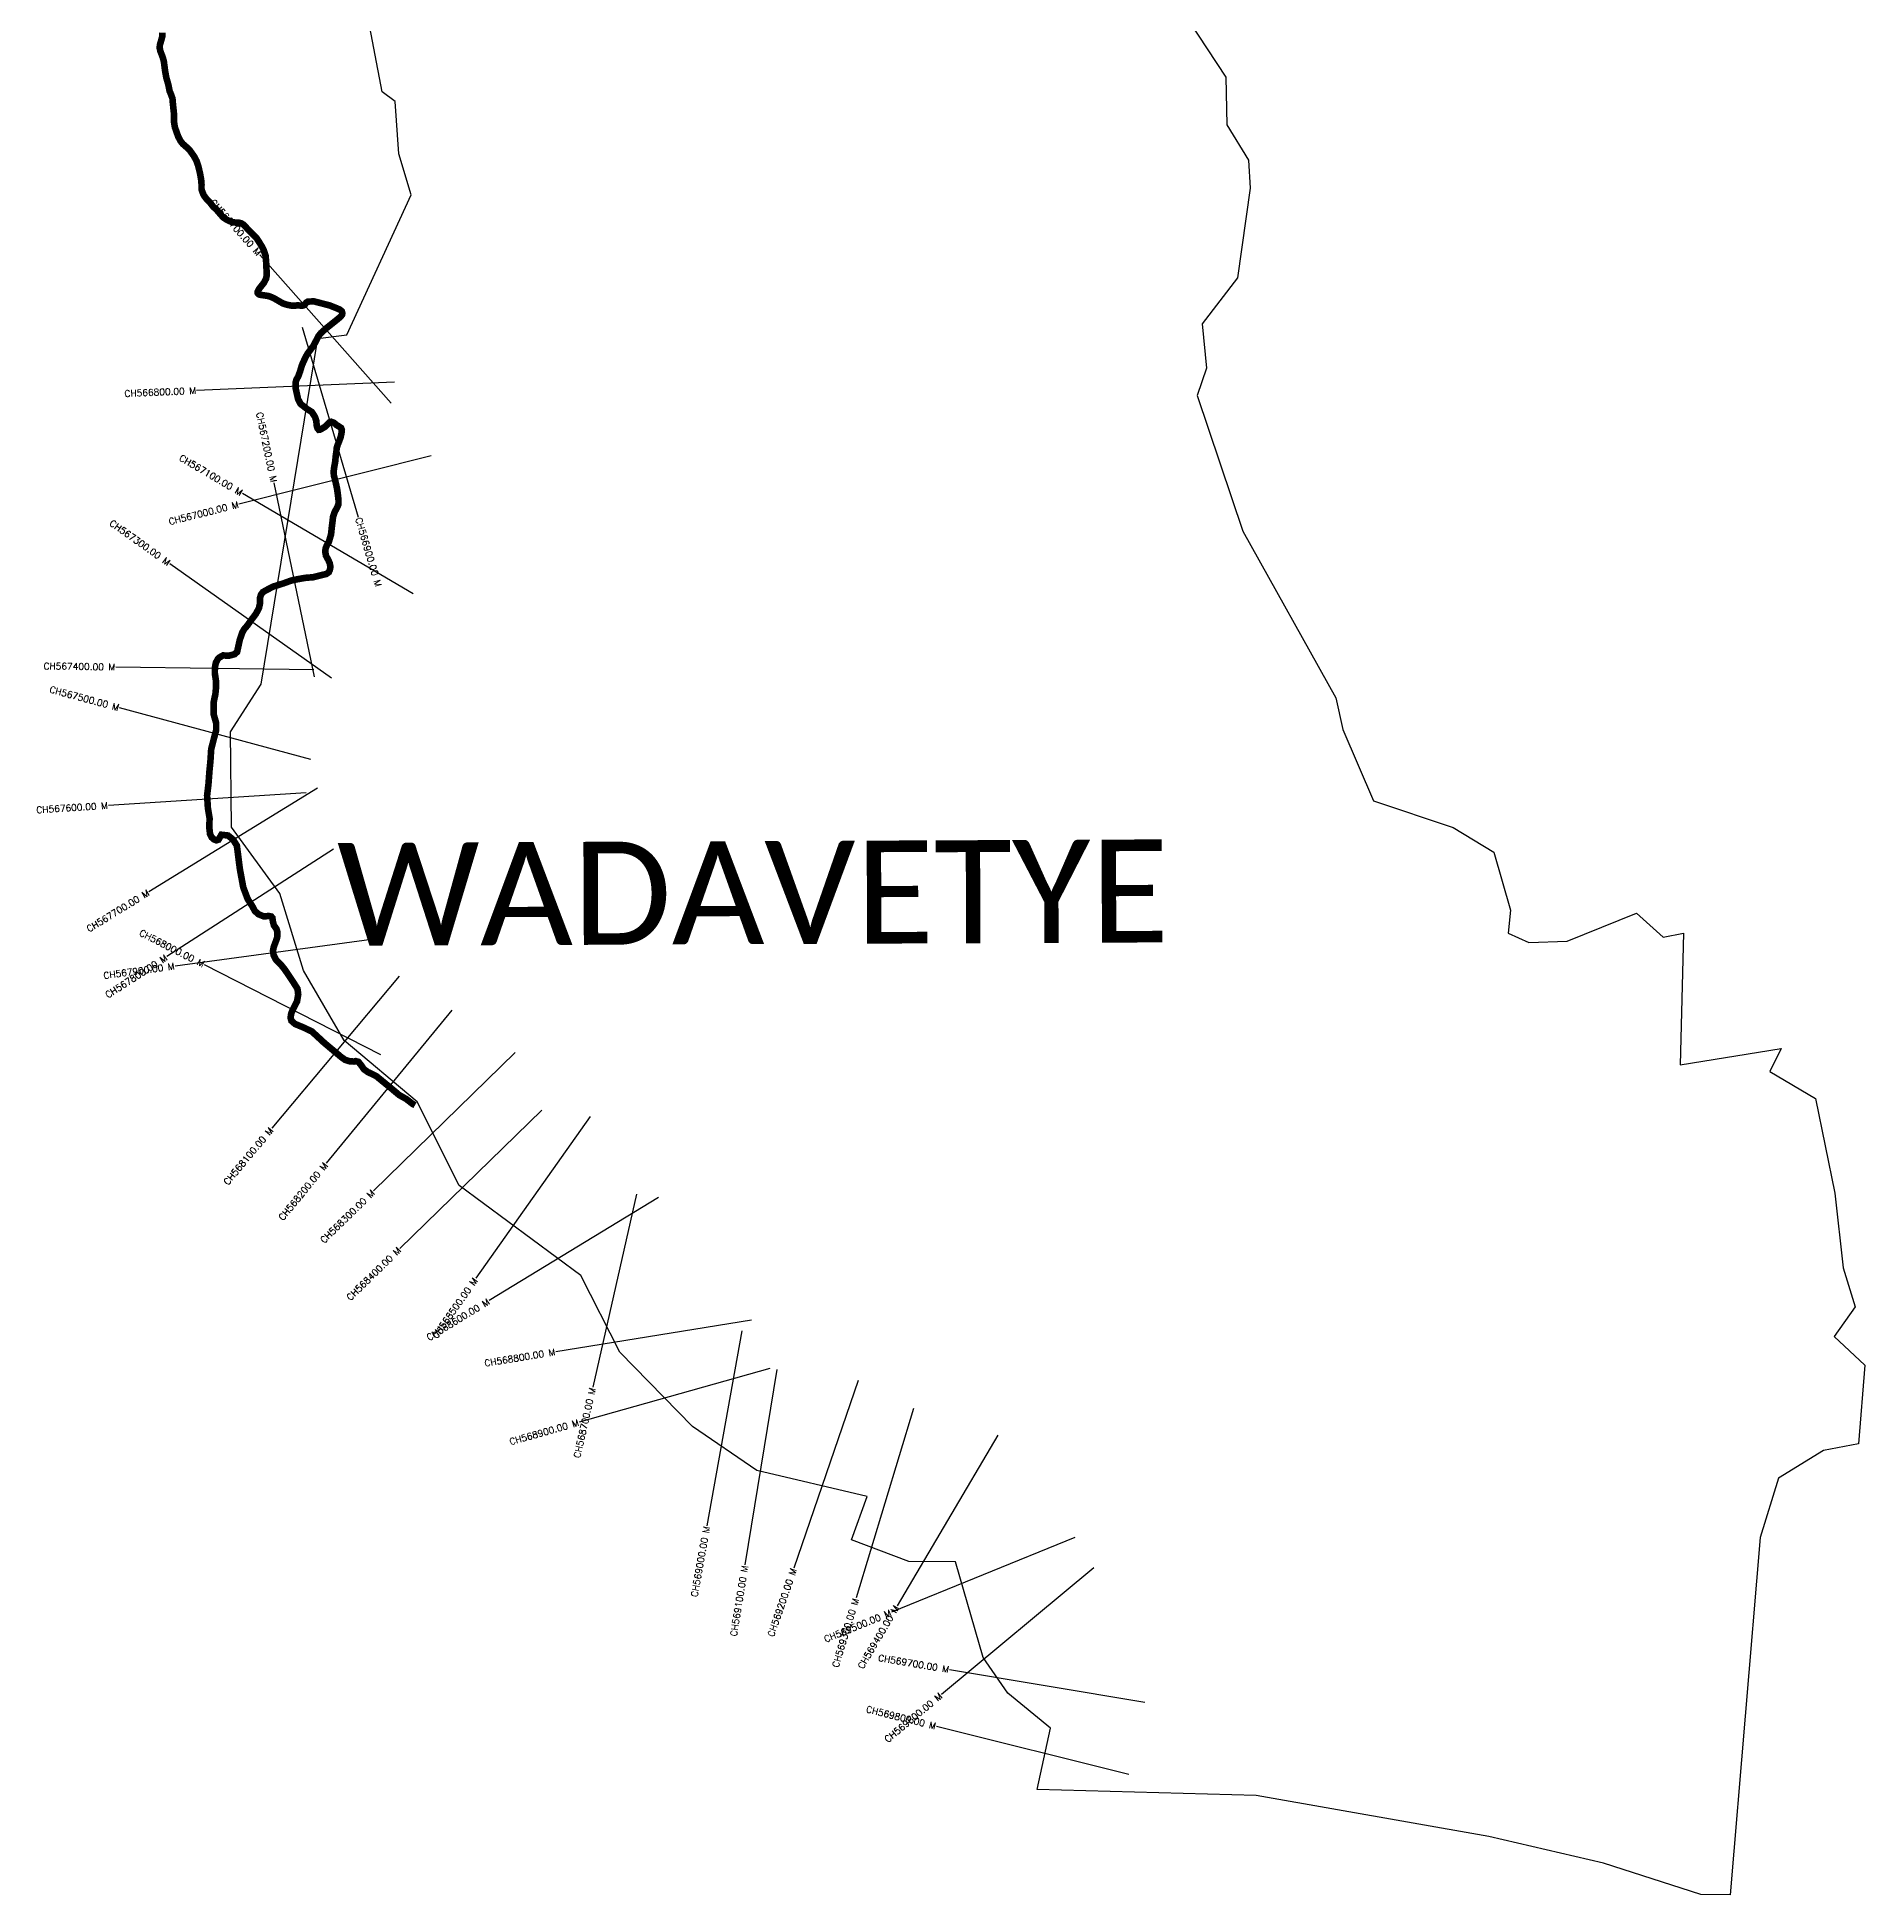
# Model space of a CAD drawing. Header units: metres. Extents: x 319405 to 323141, y 1845427 to 1851053.
# Drawn here: x 320373 to 323141, y 1845427 to 1848240 of the extents above; entities that cross this region are included whole.
import ezdxf
from ezdxf.enums import TextEntityAlignment as Align

# ---------------------------------------------------------------- set-up
doc = ezdxf.new("R2010")
doc.units = ezdxf.units.M
for name, color, linetype in [('CS', 134, 'Continuous'), ('CSMark', 6, 'Continuous'), ('UNPROTECTED', 10, 'Continuous'), ('VILLAGE NAME', 250, 'Continuous')]:
    doc.layers.add(name, color=color, linetype=linetype)
doc.styles.get("Standard").update_dxf_attribs({"font": 'simplex.shx'})

msp = doc.modelspace()

# ---------------------------------------------------------------- linework, layer by layer
at = {"color": 6, "flags": 128}
msp.add_lwpolyline([(322116.3, 1848265.2), (322173, 1848179.5), (322174.5, 1848107.3), (322207, 1848053.8), (322209.7, 1848011.4), (322190.6, 1847875.8), (322137.2, 1847806.3), (322143.4, 1847738.9), (322129.4, 1847697.4), (322198.5, 1847492.1), (322339.3, 1847239.7), (322349.9, 1847191.7), (322396.6, 1847083.8), (322517.3, 1847043.5), (322578.7, 1847006.2), (322604.1, 1846918.4), (322600.4, 1846883.2), (322631.8, 1846869.2), (322689.6, 1846871.4), (322794.7, 1846913.5), (322834.9, 1846877.1), (322865.8, 1846883.6), (322860.9, 1846684.2), (323013.9, 1846708.7), (322996.6, 1846673.7), (323065.7, 1846632.8), (323095, 1846489.8), (323107.5, 1846376.4), (323125.7, 1846317.4), (323094.1, 1846272.5), (323140.5, 1846229), (323130.9, 1846109.9), (323077.9, 1846100.2), (323010, 1846058.3), (322982.1, 1845968.2), (322936.8, 1845427.1), (322892.1, 1845427.4), (322744.7, 1845475.1), (322571.2, 1845515.5), (322219, 1845577.8), (321887.4, 1845586.5), (321907.2, 1845679.4), (321843, 1845732.4), (321805.3, 1845786.5), (321763.5, 1845931.4), (321692.8, 1845932.1), (321606.2, 1845964.9), (321629.7, 1846030.1), (321462.9, 1846069.6), (321365.2, 1846136.5), (321255.5, 1846249.1), (321196.2, 1846365.1), (321011.9, 1846501.1), (320948.3, 1846627.9), (320838, 1846721.1), (320776.1, 1846826.9), (320740.3, 1846943.7), (320667.5, 1847044), (320665.9, 1847188.4), (320712.3, 1847260.4), (320797.9, 1847783.8), (320841.8, 1847789.5), (320939.1, 1848001.4), (320920.4, 1848063.7), (320914.9, 1848142.8), (320895.5, 1848157.4), (320870.2, 1848289.5)], dxfattribs=at)
at = {"layer": 'CS'}
for p, q in [((320909.2, 1847686.2), (320710.2, 1847910.6)), ((320774.5, 1847801.3), (320859.1, 1847513.4)), ((320914.2, 1847717.9), (320614.5, 1847705.1)), ((320969.4, 1847606.4), (320678.5, 1847533.1)), ((320792.7, 1847271.4), (320731.7, 1847565.1)), ((320942.4, 1847397.1), (320683.7, 1847549.1)), ((320818.6, 1847269.6), (320573.7, 1847442.8)), ((320792.1, 1847282), (320492.1, 1847286.4)), ((320787.4, 1847146.2), (320497.8, 1847224.5)), ((320780.4, 1847096), (320481, 1847076.9)), ((320797.7, 1847103.2), (320542.2, 1846946)), ((320821.6, 1847010.5), (320569.5, 1846847.9)), ((320879.2, 1846873.7), (320581.9, 1846833.6)), ((320893.6, 1846699.2), (320626.3, 1846835.3)), ((320920.9, 1846818.1), (320728.4, 1846588)), ((321001.1, 1846766.9), (320810.8, 1846535)), ((321097, 1846702.6), (320882.4, 1846493)), ((321137, 1846615.5), (320922.2, 1846406.1)), ((321210.3, 1846605.9), (321037.3, 1846360.8)), ((321280.4, 1846488.4), (321214.2, 1846195.8)), ((321313.6, 1846483.2), (321057.4, 1846327.1)), ((321454.5, 1846297.6), (321158.4, 1846249.6)), ((321439.8, 1846281.4), (321387.1, 1845986.1)), ((321482.5, 1846224.3), (321193.7, 1846142.8)), ((321493.1, 1846222.8), (321444.8, 1845926.7)), ((321616.1, 1846205.9), (321518.9, 1845922)), ((321700.2, 1846163.8), (321613.1, 1845876.7)), ((321827.8, 1846123.2), (321675, 1845865)), ((321944.3, 1845968.2), (321666.5, 1845855)), ((321973, 1845922.3), (321742.2, 1845730.7)), ((322050.4, 1845718.3), (321754.6, 1845768.1)), ((322025.8, 1845609.3), (321734.8, 1845682.2))]:
    msp.add_line(p, q, dxfattribs=at)
at = {"layer": 'UNPROTECTED', "const_width": 10, "flags": 128}
msp.add_lwpolyline([(320562.7, 1848247.1), (320562.5, 1848241.5), (320560.6, 1848234.5), (320558.8, 1848228.4), (320558.5, 1848223.9), (320559.5, 1848219.1), (320562.9, 1848210.3), (320564.8, 1848203.7), (320565.7, 1848196.6), (320566.6, 1848189.6), (320568.5, 1848179.1), (320571.5, 1848168.6), (320573.6, 1848158.4), (320575.6, 1848153.7), (320577.9, 1848147.3), (320578.3, 1848141.6), (320580.1, 1848124.5), (320580.2, 1848112), (320581.5, 1848103.8), (320584.6, 1848095.1), (320586.7, 1848089.3), (320590.3, 1848082.7), (320593.5, 1848078.6), (320598.3, 1848074.4), (320603.4, 1848069.8), (320610.4, 1848060), (320614.3, 1848052.8), (320616.7, 1848045.8), (320619.5, 1848034.5), (320621.3, 1848024.3), (320621.9, 1848016.9), (320621.8, 1848012.9), (320621.8, 1848010.2), (320622.6, 1848007.4), (320625.2, 1848000.9), (320629.9, 1847994.5), (320634.3, 1847990.3), (320639.8, 1847983.2), (320644.3, 1847979.3), (320651.1, 1847971.3), (320654.8, 1847967.2), (320660.5, 1847963.5), (320663.1, 1847962.2), (320667.7, 1847960.3), (320673.5, 1847959.4), (320677.6, 1847959.4), (320681.8, 1847958.4), (320685.1, 1847956.6), (320687.5, 1847954.4), (320692.1, 1847949), (320698.1, 1847943.1), (320704.8, 1847936.5), (320708.8, 1847930.4), (320713.7, 1847922.5), (320716, 1847917.8), (320718.9, 1847909.1), (320719.7, 1847899.7), (320720.3, 1847888.1), (320720.5, 1847878.9), (320719.6, 1847874.5), (320716.2, 1847868), (320709.6, 1847859.8), (320708.3, 1847857.6), (320706.7, 1847854.4), (320706.8, 1847852.8), (320708.5, 1847850.8), (320710.8, 1847850), (320717.5, 1847849.1), (320723.8, 1847848.1), (320730.9, 1847845.2), (320745.1, 1847837), (320751.7, 1847834.9), (320757.4, 1847833.8), (320763, 1847833.6), (320767.6, 1847834.1), (320770.7, 1847833.8), (320774, 1847833.5), (320776.3, 1847834), (320778, 1847834.9), (320780.5, 1847838.3), (320783.1, 1847839.8), (320792.3, 1847840.1), (320804.1, 1847837), (320815.9, 1847834), (320828, 1847829.1), (320831.3, 1847827.7), (320834.4, 1847825), (320835.1, 1847822.2), (320834.7, 1847819.9), (320832.5, 1847817), (320828.5, 1847813.6), (320810.1, 1847798.8), (320802.6, 1847792.1), (320799.1, 1847787.7), (320791.3, 1847772.8), (320782.7, 1847761.4), (320779.5, 1847755.9), (320773.9, 1847743.6), (320771.1, 1847734.1), (320768.2, 1847726.1), (320765.7, 1847722.1), (320764.2, 1847716.8), (320764.5, 1847708), (320768, 1847692.3), (320771.8, 1847684.9), (320782.4, 1847676.6), (320788.8, 1847672.7), (320793.8, 1847665), (320795.6, 1847659.2), (320796.3, 1847651.9), (320797.4, 1847648.1), (320799.4, 1847645.6), (320800.7, 1847645.7), (320803.9, 1847647.3), (320809.2, 1847650.4), (320813.3, 1847654.8), (320815.7, 1847657), (320818.3, 1847657.8), (320822.3, 1847656.3), (320826.7, 1847652.6), (320830.1, 1847650.6), (320833, 1847648.7), (320834.3, 1847646), (320833.8, 1847640.3), (320832.4, 1847634), (320830, 1847627.7), (320828, 1847622.9), (320826.5, 1847617.9), (320826.1, 1847612.8), (320825, 1847605.2), (320824.3, 1847597.4), (320822.7, 1847588.6), (320822, 1847583.1), (320822.2, 1847576.8), (320824.6, 1847567.5), (320827, 1847557), (320828.3, 1847547.9), (320829.3, 1847538.7), (320829.2, 1847532.8), (320827.2, 1847528), (320823.5, 1847521.2), (320821, 1847513.7), (320820.2, 1847506.6), (320818.9, 1847496.1), (320818, 1847487.2), (320814.6, 1847475.7), (320811.7, 1847470.9), (320809.7, 1847465.9), (320809.2, 1847460.6), (320810.3, 1847455), (320814, 1847448.2), (320815.9, 1847443.8), (320816.8, 1847439.6), (320816.7, 1847436), (320816.1, 1847433.2), (320814.6, 1847430), (320810.8, 1847427.3), (320804.8, 1847425.9), (320791, 1847422.4), (320780.5, 1847421.6), (320774.5, 1847420.7), (320765.4, 1847419), (320757.8, 1847417.4), (320745.7, 1847413), (320729.8, 1847408), (320718.8, 1847402.2), (320714.7, 1847399.8), (320711.9, 1847396), (320710.4, 1847390.9), (320710.5, 1847383), (320708.8, 1847375.5), (320704.1, 1847366.7), (320697.4, 1847358), (320691.2, 1847349.2), (320686.1, 1847343.3), (320683.5, 1847338.5), (320679.7, 1847327.3), (320677.3, 1847316.2), (320675.7, 1847309.2), (320671.9, 1847305.8), (320663.2, 1847303.5), (320654.5, 1847304), (320648.5, 1847300.6), (320647.1, 1847299.3), (320643.6, 1847293.1), (320642.1, 1847285.3), (320642, 1847277), (320643.6, 1847266.3), (320644, 1847257.4), (320642.9, 1847245.8), (320640.3, 1847233.3), (320640.3, 1847214.5), (320644, 1847201.7), (320644, 1847190.5), (320640.8, 1847178.8), (320636.5, 1847161.9), (320635.3, 1847143.4), (320633.8, 1847128.1), (320632.3, 1847108.2), (320630.3, 1847091.9), (320631.5, 1847072.9), (320634.1, 1847057.4), (320633.6, 1847043.4), (320634.8, 1847033.3), (320637.2, 1847028.5), (320640.7, 1847025.4), (320644.3, 1847024), (320647.6, 1847025), (320651.9, 1847032.4), (320662, 1847031.3), (320669.7, 1847025), (320675.4, 1847015.9), (320679.9, 1846980.6), (320685, 1846953), (320691.7, 1846935.2), (320698.8, 1846924.2), (320702.5, 1846917.1), (320708, 1846912.1), (320716.4, 1846908.7), (320721.5, 1846909.2), (320724, 1846909.3), (320727.4, 1846908.6), (320729.2, 1846906.5), (320729.9, 1846901.1), (320731.5, 1846895.1), (320735.2, 1846890.1), (320736.9, 1846884.7), (320736.4, 1846876.6), (320733.6, 1846868.8), (320731.2, 1846862.5), (320730.1, 1846856.8), (320731, 1846850.3), (320734.4, 1846843.5), (320742, 1846835.8), (320748.4, 1846827.7), (320760.8, 1846809.2), (320767.1, 1846799.3), (320768.3, 1846790.8), (320766.5, 1846780.1), (320759.5, 1846766.4), (320757.6, 1846761.3), (320756.7, 1846755.1), (320758, 1846750.7), (320763.5, 1846745.9), (320777.4, 1846740.1), (320789, 1846734.5), (320797.5, 1846726.7), (320807.9, 1846717.1), (320833, 1846696.1), (320839.2, 1846691.6), (320845.7, 1846689.5), (320852.8, 1846689), (320855.5, 1846689.6), (320859.5, 1846688.5), (320863.8, 1846683.1), (320867.7, 1846677.4), (320873.5, 1846673.2), (320886.4, 1846667), (320910.2, 1846647.5), (320921.1, 1846638.3), (320932, 1846632.2), (320941.1, 1846625.1), (320945.1, 1846622.8)], dxfattribs=at)

# ---------------------------------------------------------------- texts
at = {"layer": 'CSMark'}
for s, rotation, p in [('CH566700.00 M', 311.5653, (320709.5, 1847911.4)), ('CH566800.00 M', 2.4494, (320613.5, 1847705.1)), ('CH567200.00 M', 281.7402, (320731.5, 1847566.1)), ('CH567100.00 M', 329.5613, (320682.9, 1847549.6)), ('CH567000.00 M', 14.1476, (320677.6, 1847532.8)), ('CH567300.00 M', 324.7299, (320572.9, 1847443.4)), ('CH567400.00 M', 359.1622, (320491.1, 1847286.4)), ('CH567500.00 M', 344.8833, (320496.8, 1847224.7)), ('CH567600.00 M', 3.6487, (320480, 1847076.8)), ('CH567700.00 M', 31.6137, (320541.4, 1846945.5)), ('CH568000.00 M', 333.0095, (320625.4, 1846835.8)), ('CH567900.00 M', 7.6695, (320580.9, 1846833.5)), ('CH567800.00 M', 32.8163, (320568.6, 1846847.4)), ('CH568100.00 M', 50.0856, (320727.7, 1846587.3)), ('CH568200.00 M', 50.6294, (320810.2, 1846534.2)), ('CH568300.00 M', 44.3328, (320881.7, 1846492.3)), ('CH568400.00 M', 44.2788, (320921.5, 1846405.4)), ('CH568500.00 M', 54.7953, (321036.8, 1846359.9)), ('CH568600.00 M', 31.3591, (321056.6, 1846326.5)), ('CH568800.00 M', 9.222, (321157.4, 1846249.4)), ('CH568700.00 M', 77.2472, (321214, 1846194.8)), ('CH568900.00 M', 15.7524, (321192.8, 1846142.5)), ('CH569000.00 M', 79.8656, (321386.9, 1845985.1)), ('CH569100.00 M', 80.7311, (321444.7, 1845925.7)), ('CH569200.00 M', 71.1027, (321518.6, 1845921.1)), ('CH569300.00 M', 73.1055, (321612.8, 1845875.8)), ('CH569500.00 M', 22.1803, (321665.6, 1845854.6)), ('CH569400.00 M', 59.3866, (321674.5, 1845864.1)), ('CH569700.00 M', 350.4387, (321753.6, 1845768.3)), ('CH569600.00 M', 39.6832, (321741.4, 1845730.1)), ('CH569800.00 M', 345.9406, (321733.8, 1845682.4))]:
    msp.add_text(s, height=10, rotation=rotation, dxfattribs=at).set_placement(p, align=Align.MIDDLE_RIGHT)
msp.add_text('CH566900.00 M', height=10, rotation=286.379, dxfattribs=at).set_placement((320859.4, 1847512.5), align=Align.MIDDLE_LEFT)
at = {"layer": 'VILLAGE NAME', "insert": (320826.7, 1847020.1), "char_height": 155.989, "attachment_point": 1, "rotation": 0.2435}
msp.add_mtext_dynamic_manual_height_columns('{\\fCalibri|b0|i0|c0|p34;WADAVETYE}', width=1946.695, gutter_width=779.9, heights=[0], dxfattribs=at)

doc.saveas('drawing.dxf')
